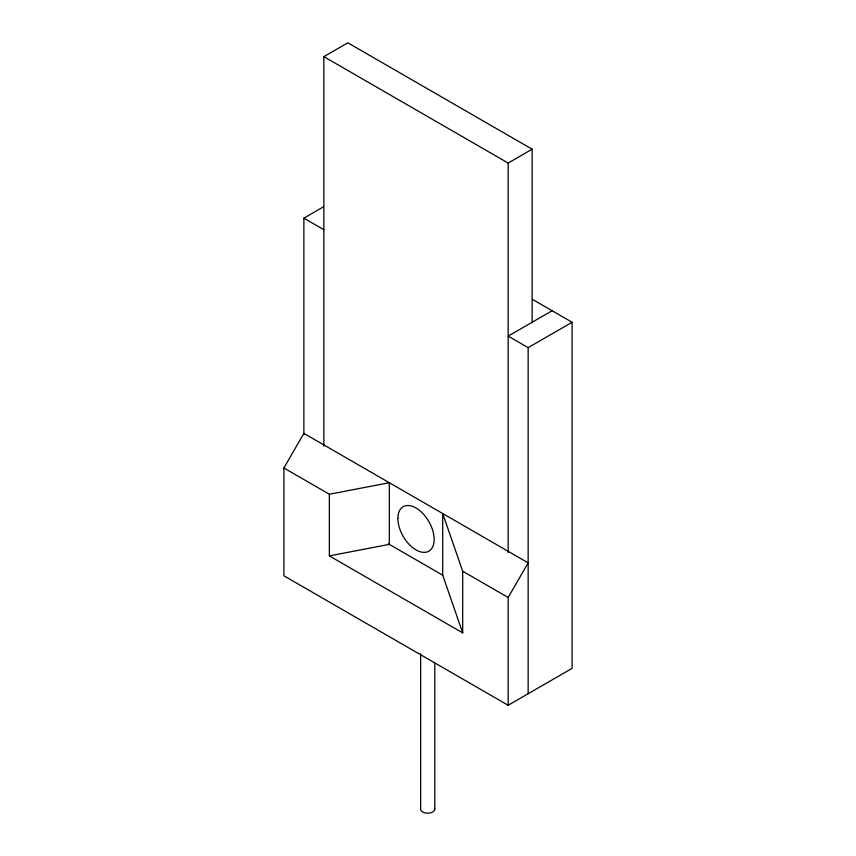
<?xml version="1.0" encoding="UTF-8"?>
<svg xmlns="http://www.w3.org/2000/svg" width="856" height="856" viewBox="0 0 856 856"><rect width="100%" height="100%" fill="white"/><g stroke="black" fill="none" stroke-linecap="round" stroke-linejoin="round"><path stroke-width="1.28" d="M508.164 705.269L283.892 575.788L283.892 467.986L303.869 433.382L528.152 562.863L508.164 597.477L508.164 705.269L572.108 668.354L572.108 322.263L532.539 299.418M323.857 446.169L323.857 56.646L347.836 42.8L532.143 149.212L532.143 322.776M303.869 434.634L303.869 218.152L323.536 206.799M323.857 56.646L508.164 163.057L532.143 149.212M552.131 310.728L508.164 336.098L528.152 347.643L572.108 322.263M329.367 494.244L389.32 482.709L389.32 544.363L329.367 555.897L329.367 494.244L283.892 467.986M303.869 218.152L323.857 229.686M329.367 555.897L462.689 632.873L442.702 575.189L442.702 513.536L462.689 571.22L508.164 597.477M388.367 543.817L442.702 575.189M528.152 347.643L528.152 693.735M508.164 163.057L508.164 552.58M462.689 571.22L462.689 632.873M434.795 663.047L434.795 809.123M420.66 653.749L420.66 809.123A7.062 4.077 0 0 0 428.653 813.168A7.062 4.077 0 0 0 434.548 808.064M397.869 518.469A25.659 14.809 60 0 0 425.079 552.334A25.659 14.809 60 0 0 425.079 516.04A25.659 14.809 60 0 0 397.869 518.469"/></g></svg>
